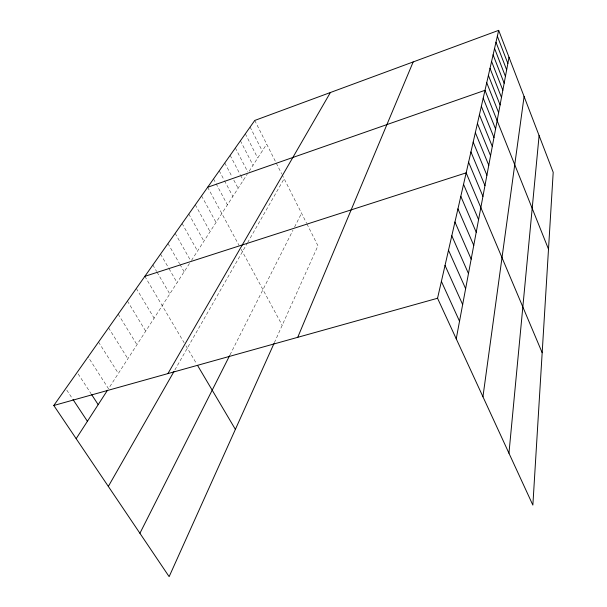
<?xml version="1.0" encoding="UTF-8"?>
<svg xmlns="http://www.w3.org/2000/svg" width="607" height="607" viewBox="0 0 607 607"><rect width="100%" height="100%" fill="white"/><g stroke="black" fill="none" stroke-linecap="round" stroke-linejoin="round"><path stroke-width="0.46" stroke-dasharray="3.04 2.28" d="M274.364 342.705L317.954 245.782L307.074 224.195M230 354.898L292.984 230.197M294.577 227.041L301.55 213.247M174.862 369.959L247.201 243.339M247.633 242.58L284.129 178.701M189.498 263.476L108.494 388.7L88.068 356.87M191.463 260.433L247.208 174.255M249.166 171.227L266.693 144.125M66.77 390.104L72.445 398.678M78.174 373.935L91.004 393.617M98.531 342.037L118.373 373.426M108.562 327.81L127.857 358.767M118.19 314.153L136.954 344.7M127.432 301.042L145.703 331.172M136.317 288.439L154.117 318.167M144.861 276.322L184.118 342.697M185.954 345.8L196.653 363.889M152.85 264.986L156.614 271.428M157.084 272.232L169.785 293.947M160.552 254.06L168.587 267.953M169.057 268.764L177.085 282.657M167.987 243.513L179.528 263.681M179.991 264.493L184.141 271.754M175.165 233.338L190.492 260.395M182.1 223.497L197.541 251.04M188.807 213.99L203.906 241.191M195.295 204.787L210.075 231.662M201.57 195.886L216.039 222.435M207.647 187.267L239.037 245.387M241.161 249.318L282.194 325.284M213.535 178.913L215.705 182.965M216.138 183.777L227.42 204.84M219.241 170.825L224.074 179.915M224.507 180.742L232.853 196.448M224.772 162.972L232.094 176.865M233.816 180.127L238.119 188.299M230.144 155.354L240.182 174.55M240.615 175.385L243.232 180.393M235.357 147.964L247.77 171.895M240.418 140.786L253.02 165.263M245.334 133.813L257.709 158.017M250.107 127.038L262.262 150.976M254.758 120.452L275.882 162.35M276.299 163.177L281.663 173.807M282.073 174.626L306.649 223.353"/><path stroke-width="0.91" d="M508.954 453.224L539.099 135.589M482.944 396.766L524.091 96.505M456.236 338.812L509.023 57.278M498.681 30.35L553.197 172.297L532.863 505.107L437.548 298.249L498.681 30.35L254.758 120.452L53.803 405.484L169.141 576.65L274 343.509M297.733 337.325L413.17 61.937M139.913 533.272L229.605 355.687M108.334 486.412L173.951 371.56M167.919 373.593L330.39 92.514M76.163 438.671L107.507 390.218M207.647 187.267L485.001 90.306L548.5 249.173M144.861 276.322L466.161 172.851L542.172 352.713M53.803 405.484L437.548 298.249M72.961 399.459L87.416 421.281M91.513 394.406L98.182 404.634M197.571 365.444L235.379 429.369M441.395 281.413L459.529 321.247M445.037 265.434L462.663 304.562M448.505 250.243L465.637 288.682M451.805 235.789L468.475 273.56M454.947 222.01L471.176 259.143M457.944 208.869L473.756 245.38M460.812 196.327L476.222 232.223M463.543 184.331L478.582 219.635M468.596 162.175L482.944 196.372M470.933 151.932L484.963 185.598M473.179 142.091L486.905 175.241M475.342 132.622L488.772 165.279M477.421 123.517L490.57 155.696M479.416 114.753L492.3 146.454M481.343 106.308L493.969 137.554M483.202 98.167L495.578 128.965M486.731 82.727L498.635 112.667M490.016 68.318L501.488 97.446M488.4 75.397L500.085 104.928M491.579 61.466L502.846 90.208M493.089 54.842L504.159 83.205M494.553 48.423L505.434 76.414M495.972 42.209L506.663 69.835M497.345 36.192L507.862 63.462"/></g></svg>
